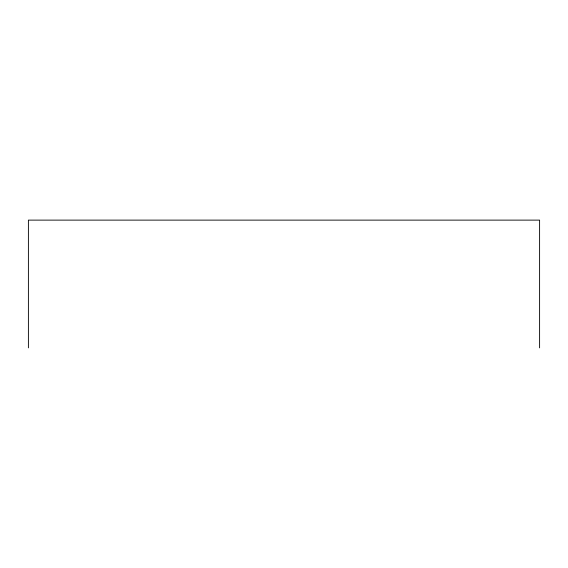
<?xml version="1.0" encoding="UTF-8"?>
<svg xmlns="http://www.w3.org/2000/svg" width="568" height="568" viewBox="0 0 568 568"><rect width="100%" height="100%" fill="white"/><g stroke="black" fill="none" stroke-linecap="round" stroke-linejoin="round"><path stroke-width="0.85" d="M539.6 347.879L539.6 220.121L28.4 220.121L28.4 347.879"/></g></svg>
